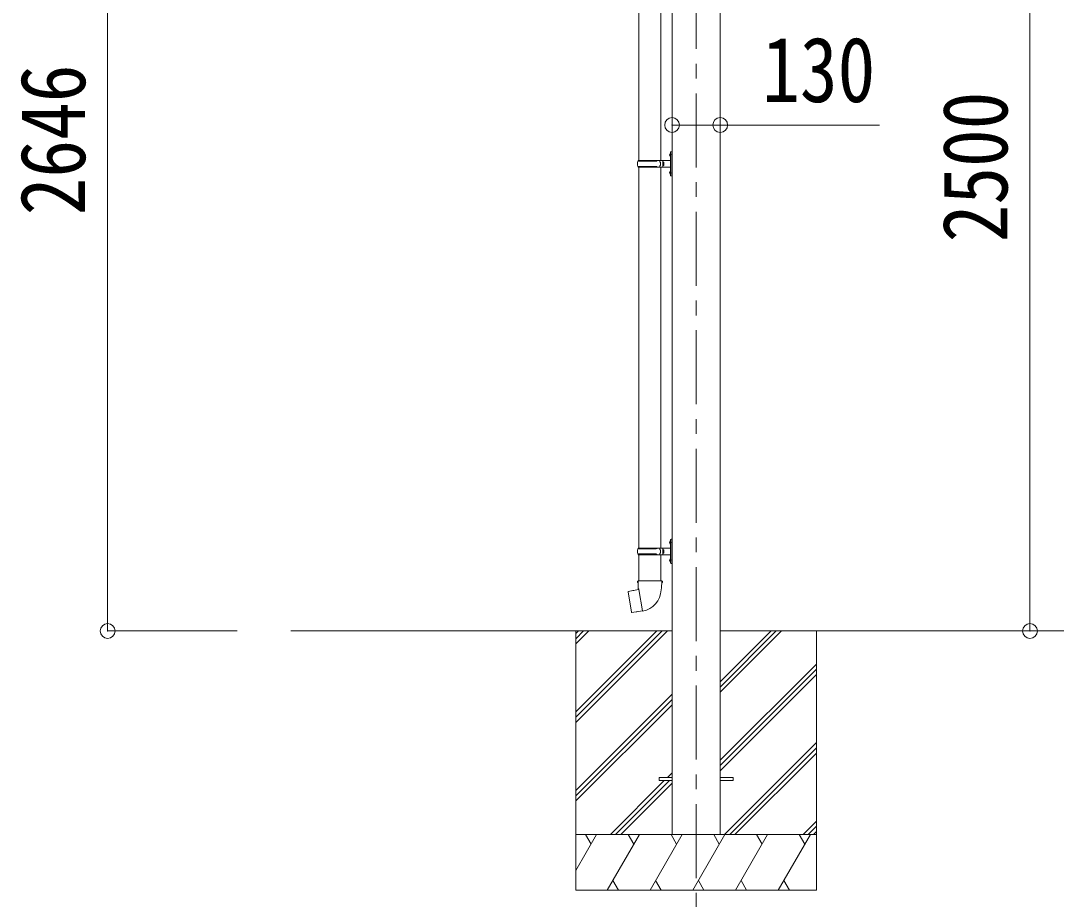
# Model space of a CAD drawing. Units: millimetres at full size. Extents: x -11243 to 11243, y -7760 to 7760.
# Drawn here: x 2121 to 4919, y -5141 to -2767 of the extents above; entities that cross this region are included whole.
import ezdxf
from ezdxf.enums import TextEntityAlignment as Align

# ---------------------------------------------------------------- set-up
doc = ezdxf.new("R2010")
doc.units = ezdxf.units.MM
doc.header["$LTSCALE"] = 40
doc.header["$PDMODE"] = 32
doc.header["$PDSIZE"] = 40
for name, pattern in [('CHAIN1', [8, 5, -1, 1, -1]), ('DASHED1', [1.8, 1.2, -0.6]), ('USER1', [13, 10, -1, 1, -1])]:
    doc.linetypes.add(name, pattern=pattern)
for name, color, linetype, lineweight in [('0-0_0', 7, 'Continuous', 9), ('0-1_本体', 5, 'CHAIN1', 9), ('0-3_ELV2', 4, 'Continuous', 9), ('0-6_OTH_LINE', 6, 'Continuous', 9), ('0-9_OUTLINE', 7, 'Continuous', 9)]:
    doc.layers.add(name, color=color, linetype=linetype, lineweight=lineweight)
doc.styles.add('ＭＳ ゴシック', font='')
doc.styles.get('ＭＳ ゴシック').set_extended_font_data('MS Gothic')

msp = doc.modelspace()

# ---------------------------------------------------------------- linework, layer by layer
at = {"layer": '0-0_0'}
for p, q in [((3880.98, -4415.51), (2851.42, -4415.51)), ((3620.98, -4415.51), (3620.98, -5115.5)), ((3620.98, -4634.48), (3839.96, -4415.51)), ((3620.98, -4648.62), (3854.11, -4415.51)), ((3620.98, -4662.77), (3868.25, -4415.51)), ((3620.98, -4450.64), (3656.12, -4415.51)), ((3620.98, -4436.49), (3641.97, -4415.51)), ((3620.98, -4422.35), (3627.83, -4415.51)), ((4010.98, -4581.14), (4176.62, -4415.51)), ((4010.98, -4566.99), (4162.47, -4415.51)), ((4010.98, -4552.85), (4148.33, -4415.51)), ((6780.9, -4415.51), (4010.98, -4415.51)), ((4270.98, -4415.51), (4270.98, -5115.5)), ((4010.98, -4764.98), (4270.98, -4504.98)), ((4010.98, -4779.12), (4270.98, -4519.13)), ((4010.98, -4793.27), (4270.98, -4533.27)), ((3620.98, -4846.61), (3880.98, -4586.62)), ((3620.98, -4860.76), (3880.98, -4600.76)), ((3620.98, -4874.9), (3880.98, -4614.9)), ((4022.59, -4965.51), (4270.98, -4717.12)), ((4036.73, -4965.51), (4270.98, -4731.26)), ((4050.88, -4965.51), (4270.98, -4745.4)), ((3868.73, -4811.01), (3880.98, -4798.75)), ((3714.22, -4965.51), (3859.73, -4820.01)), ((3728.37, -4965.51), (3873.87, -4820.01)), ((3742.51, -4965.51), (3880.98, -4827.03)), ((4234.72, -4965.51), (4270.98, -4929.25)), ((4248.87, -4965.51), (4270.98, -4943.39)), ((3620.98, -5062.76), (3677.13, -4965.5)), ((4270.98, -4965.51), (3620.98, -4965.51)), ((3662.13, -4991.49), (3647.13, -4965.5)), ((3706, -5115.5), (3792.6, -4965.5)), ((3777.6, -4991.49), (3762.6, -4965.51)), ((3821.47, -5115.5), (3908.07, -4965.51)), ((3893.07, -4991.49), (3878.07, -4965.5)), ((3936.94, -5115.5), (4023.54, -4965.51)), ((4008.54, -4991.49), (3993.54, -4965.5)), ((4052.41, -5115.5), (4139.01, -4965.51)), ((4124.01, -4991.49), (4109.01, -4965.5)), ((4167.88, -5115.5), (4254.48, -4965.51)), ((4224.48, -4965.51), (4239.48, -4991.49)), ((4263.01, -4965.51), (4270.98, -4957.53)), ((3721, -5089.53), (3736, -5115.5)), ((3836.47, -5089.52), (3851.47, -5115.5)), ((3951.94, -5089.52), (3966.94, -5115.5)), ((4067.41, -5089.53), (4082.41, -5115.5)), ((4182.88, -5089.53), (4197.88, -5115.5)), ((3620.98, -5115.5), (4270.98, -5115.5))]:
    msp.add_line(p, q, dxfattribs=at)
at = {"layer": '0-0_0', "linetype": 'USER1'}
msp.add_line((3880.98, -4965.51), (4010.98, -4965.51), dxfattribs=at)
at = {"layer": '0-0_0', "linetype": 'DASHED1'}
msp.add_line((3895.98, -4965.51), (3995.98, -4965.51), dxfattribs=at)
at = {"layer": '0-1_本体'}
msp.add_line((3945.98, -1683.1), (3945.98, -5208.89), dxfattribs=at)
at = {"layer": '0-3_ELV2'}
for p, q in [((3880.98, -1916.71), (3880.98, -4965.51)), ((4010.98, -1916.71), (4010.98, -4965.51)), ((3845.98, -4811.01), (3880.98, -4811.01)), ((4045.98, -4811.01), (4010.98, -4811.01))]:
    msp.add_line(p, q, dxfattribs=at)
for points in [[(3845.98, -4811.01), (3845.98, -4820.01), (3880.98, -4820.01)], [(4045.98, -4811.01), (4045.98, -4820.01), (4010.98, -4820.01)]]:
    msp.add_lwpolyline(points, dxfattribs=at)
at = {"layer": '0-6_OTH_LINE'}
for p, q in [((2356.23, -4415.51), (2356.23, -1769.46)), ((4847.78, -4415.51), (4847.78, -1915.51)), ((3880.98, -3048.65), (4010.98, -3048.65)), ((4010.98, -3048.65), (4441.57, -3048.65)), ((2356.23, -4415.51), (2706.23, -4415.51)), ((4847.78, -4415.51), (4370.98, -4415.51))]:
    msp.add_line(p, q, dxfattribs=at)
for p in [(3880.98, -3048.65), (4010.98, -3048.65), (2356.23, -4415.51), (4847.78, -4415.51)]:
    msp.add_point(p, dxfattribs=at)
at = {"layer": '0-9_OUTLINE'}
for p, q in [((3790.99, -2115.45), (3790.99, -3144.48)), ((3850.99, -2115.45), (3850.99, -3144.48)), ((3874.68, -3127.33), (3876.72, -3128.33)), ((3875.95, -3125.33), (3876.58, -3125.33)), ((3875.95, -3125.33), (3875.95, -3133.63)), ((3876.58, -3125.33), (3876.98, -3125.73)), ((3876.72, -3128.33), (3877.34, -3129.48)), ((3876.98, -3121.48), (3879.98, -3119.98)), ((3876.98, -3121.48), (3876.98, -3185.48)), ((3879.98, -3119.98), (3879.98, -3186.98)), ((3879.98, -3119.98), (3880.98, -3119.98)), ((3880.98, -3119.98), (3880.98, -3186.98)), ((3788.01, -3146.48), (3838.34, -3146.48)), ((3788.01, -3160.48), (3838.34, -3160.48)), ((3789.01, -3144.48), (3875.01, -3144.48)), ((3789.01, -3144.48), (3789.01, -3146.48)), ((3789.01, -3162.48), (3789.01, -3160.48)), ((3848.01, -3144.48), (3848.01, -3148.98)), ((3848.01, -3148.98), (3850.01, -3148.98)), ((3848.01, -3162.48), (3848.01, -3157.98)), ((3848.01, -3157.98), (3850.01, -3157.98)), ((3850.01, -3148.98), (3850.01, -3157.98)), ((3855.98, -3144.48), (3855.98, -3162.48)), ((3855.98, -3148.98), (3858.98, -3148.98)), ((3855.98, -3157.98), (3858.98, -3157.98)), ((3858.98, -3148.98), (3858.98, -3157.98)), ((3875.95, -3133.63), (3876.58, -3133.63)), ((3789.01, -3162.48), (3875.01, -3162.48)), ((3790.99, -3162.48), (3790.99, -4191.5)), ((3850.99, -3162.48), (3850.99, -4191.5)), ((3874.68, -3175.33), (3876.72, -3176.33)), ((3875.95, -3173.33), (3876.58, -3173.33)), ((3875.95, -3173.33), (3875.95, -3181.63)), ((3875.95, -3181.63), (3876.58, -3181.63)), ((3876.58, -3173.33), (3876.58, -3181.63)), ((3876.58, -3173.33), (3876.98, -3173.73)), ((3876.58, -3181.63), (3876.98, -3181.23)), ((3876.72, -3176.33), (3877.34, -3177.48)), ((3876.98, -3185.48), (3879.98, -3186.98)), ((3879.98, -3186.98), (3880.98, -3186.98)), ((3876.98, -4168.5), (3879.98, -4167)), ((3879.98, -4167), (3879.98, -4234)), ((3879.98, -4167), (3880.98, -4167)), ((3880.98, -4167), (3880.98, -4234)), ((3788.01, -4193.5), (3838.34, -4193.5)), ((3789.01, -4191.5), (3875.01, -4191.5)), ((3789.01, -4191.5), (3789.01, -4193.5)), ((3848.01, -4191.5), (3848.01, -4196)), ((3848.01, -4196), (3850.01, -4196)), ((3850.01, -4196), (3850.01, -4205)), ((3855.98, -4191.5), (3855.98, -4209.5)), ((3855.98, -4196), (3858.98, -4196)), ((3858.98, -4196), (3858.98, -4205)), ((3874.68, -4174.35), (3876.72, -4175.35)), ((3875.95, -4172.35), (3876.58, -4172.35)), ((3875.95, -4172.35), (3875.95, -4180.65)), ((3875.95, -4180.65), (3876.58, -4180.65)), ((3876.58, -4172.35), (3876.98, -4172.75)), ((3876.72, -4175.35), (3877.34, -4176.5)), ((3876.98, -4168.5), (3876.98, -4232.5)), ((3788.01, -4207.5), (3838.34, -4207.5)), ((3789.01, -4209.5), (3789.01, -4207.5)), ((3789.01, -4209.5), (3875.01, -4209.5)), ((3791, -4209.5), (3791, -4280.5)), ((3848.01, -4209.5), (3848.01, -4205)), ((3848.01, -4205), (3850.01, -4205)), ((3851, -4209.5), (3851, -4280.5)), ((3855.98, -4205), (3858.98, -4205)), ((3874.68, -4222.35), (3876.72, -4223.35)), ((3875.95, -4220.35), (3876.58, -4220.35)), ((3875.95, -4220.35), (3875.95, -4228.65)), ((3876.58, -4220.35), (3876.58, -4228.65)), ((3876.58, -4220.35), (3876.98, -4220.75)), ((3876.72, -4223.35), (3877.34, -4224.5)), ((3875.95, -4228.65), (3876.58, -4228.65)), ((3876.58, -4228.65), (3876.98, -4228.25)), ((3876.98, -4232.5), (3879.98, -4234)), ((3879.98, -4234), (3880.98, -4234)), ((3790.56, -4303.7), (3762.69, -4308.95)), ((3775.44, -4306.35), (3775.23, -4306.59)), ((3789.3, -4280.5), (3787.15, -4281.28)), ((3787.15, -4281.28), (3787.15, -4284.9)), ((3787.15, -4284.9), (3789.4, -4285.72)), ((3853, -4280.5), (3789.3, -4280.5)), ((3789.3, -4280.5), (3789.65, -4300.5)), ((3789.65, -4300.5), (3791, -4302.5)), ((3800.92, -4361), (3790.78, -4303.53)), ((3790.81, -4302.7), (3790.81, -4303.41)), ((3791, -4302.5), (3790.97, -4302.51)), ((3851.34, -4302.44), (3851.27, -4304.61)), ((3852.66, -4300.5), (3851.34, -4302.44)), ((3853, -4280.5), (3852.66, -4300.5)), ((3855.15, -4284.9), (3852.91, -4285.72)), ((3853, -4280.5), (3855.15, -4281.28)), ((3855.13, -4281.28), (3855.13, -4284.9)), ((3762.69, -4308.95), (3761.89, -4310.12)), ((3761.89, -4310.12), (3771.51, -4364.68)), ((3785.53, -4363.59), (3785.25, -4363.44)), ((3801.22, -4361.76), (3800.98, -4361.1))]:
    msp.add_line(p, q, dxfattribs=at)
for points in [[(3874.68, -3131.62), (3876.72, -3130.63), (3877.34, -3129.48)], [(3876.58, -3125.33), (3876.58, -3133.63), (3876.98, -3133.23)], [(3874.68, -3179.62), (3876.72, -3178.63), (3877.34, -3177.48)], [(3874.68, -4178.65), (3876.72, -4177.65), (3877.34, -4176.5)], [(3876.58, -4172.35), (3876.58, -4180.65), (3876.98, -4180.25)], [(3874.68, -4226.65), (3876.72, -4225.65), (3877.34, -4224.5)], [(3777.68, -4306.13), (3777.4, -4305.98), (3775.44, -4306.35)], [(3800.65, -4360.91), (3772.67, -4365.51), (3771.51, -4364.68)], [(3787.72, -4363.03), (3787.5, -4363.27), (3785.53, -4363.59)]]:
    msp.add_lwpolyline(points, dxfattribs=at)
for centre, radius, start, end in [((3880.28, -3129.48), 6, 136.21765, 223.78235), ((3836.76, -3153.48), 49.25, 171.82876, 180.00002), ((3836.76, -3153.48), 49.25, 180.00002, 188.17127), ((3838.34, -3144.48), 2, 270, 359.99998), ((3838.34, -3162.48), 2, 0.00005, 90.00004), ((3874.98, -3142.48), 2, 270, 359.99998), ((3880.28, -3177.48), 6, 136.21765, 223.78235), ((3874.98, -3164.48), 2, 0.00005, 90.00004), ((3836.76, -4200.5), 49.25, 171.82876, 180.00002), ((3838.34, -4191.5), 2, 270, 359.99998), ((3880.28, -4176.5), 6, 136.21765, 223.78235), ((3874.98, -4189.5), 2, 270, 359.99998), ((3836.76, -4200.5), 49.25, 180.00002, 188.17127), ((3838.34, -4209.5), 2, 0.00005, 90.00004), ((3880.28, -4224.5), 6, 136.21765, 223.78235), ((3874.98, -4211.5), 2, 0.00005, 90.00004), ((3790.51, -4303.41), 0.3, 280.66842, 0), ((3791.01, -4302.7), 0.2, 100, 180), ((3791, -4302.5), 60.3, 279.96938, 358), ((3800.7, -4361.2), 0.3, 20, 99.33158), ((3801.41, -4361.69), 0.2, 200, 279.96938)]:
    msp.add_arc(centre, radius, start, end, dxfattribs=at)

# ---------------------------------------------------------------- texts
at = {"layer": '0-6_OTH_LINE', "color": 7, "style": 'ＭＳ ゴシック', "width": 0.85}
msp.add_text('130', height=176, dxfattribs=at).set_placement((4124.59, -3039.5), align=Align.BOTTOM_LEFT)
for s, p in [('2646', (2348.23, -3292.48)), ('2500', (4839.78, -3365.51))]:
    msp.add_text(s, height=176, rotation=90, dxfattribs=at).set_placement(p, align=Align.BOTTOM_LEFT)

doc.saveas('drawing.dxf')
